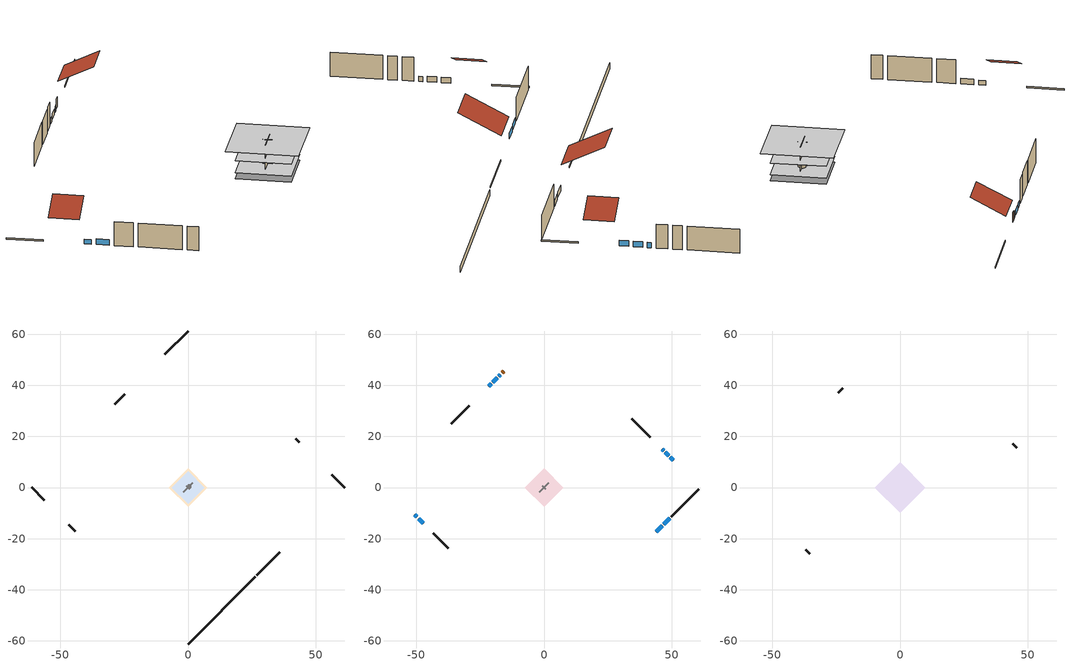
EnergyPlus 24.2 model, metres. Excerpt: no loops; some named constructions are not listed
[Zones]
crawlspace - vented
 floor foundation (Slab2 construction): -7.54,0 0,7.54 7.54,0 0,-7.54 z-0.91
 wall outside (RimJoist1 construction): 26.91,-34.32 35.98,-25.25 z0.3:0.61
 wall outside (RimJoist2 construction): -61.23,0 -56.19,-5.04 z0.3:0.61
 wall outside (RimJoist3 construction): 0,61.23 -9.07,52.16 z0.3:0.61
 wall outside (RimJoist4 construction): 61.23,0 56.19,5.04 z0.3:0.61
 wall foundation (FoundationWall1 construction): 0,-61.23 26.25,-34.98 z-0.91:0.3
furnace airloop ret air zone
 floor adiabatic (AdiabaticConst): 0,0 0,1 1,1 1,0 z0
 wall adiabatic (AdiabaticConst): 0,1 0,0 1,0 1,1 0,1 z0:1
 ceiling adiabatic (AdiabaticConst): 1,0 1,1 0,1 0,0 z1
garage
 floor foundation (Slab1 construction): -6.34,0 0,6.34 6.34,0 0,-6.34 z0
 wall outside (Wall1 construction): -46.63,-14.61 -44.04,-17.19 z0.3:5.18
 wall outside (Wall12 construction): 43.47,17.76 42.18,19.05 z0.3:5.18
 wall outside (Wall2 construction): -24.8,36.43 -28.68,32.55 z0.3:5.18
 wall to conditioned space (Wall5 construction Reversed): -1.94,-1.94 1.94,1.94 z0.3:5.18
 wall to conditioned space (Wall6 construction Reversed): 0.65,-0.65 -0.65,0.65 z0.3:5.18
conditioned space
 floor to crawlspace - vented (Floor1 construction): -7.54,0 0,7.54 7.54,0 0,-7.54 z0.3
 floor to garage (Floor2 construction): -6.34,0 0,6.34 6.34,0 0,-6.34 z0.3
 floor adiabatic (AdiabaticFloorConstruction): -7.54,0 0,7.54 7.54,0 0,-7.54 z2.74
 wall outside (AdiabaticWallConstruction 1): -15.76,45.47 -16.41,44.83 z0.3:2.34
 wall outside (AdiabaticWallConstruction): 43.85,-17.38 46.2,-15.03 / 46.86,-14.37 49.21,-12.02 z0.3:1.4; 50.67,10.57 49.43,11.8 / 48.77,12.46 47.54,13.7 z0.3:1.46; -50.67,-10.57 -49.72,-11.52 z0.3:1.22; -49.06,-12.17 -47.28,-13.95 z0.3:1.43; -17.06,44.17 -17.69,43.54 z0.3:1.49; -18.35,42.88 -20.03,41.21 z0.3:1.37; -20.68,40.55 -21.66,39.58 z0.3:1.25; 46.88,14.35 46.33,14.9 z0.3:1.34
 wall outside (Wall3 construction): 49.87,-11.36 60.58,-0.66 z0.3:5.18
 wall outside (Wall4 construction): -43.38,-17.85 -37.44,-23.8 z0.3:5.18
 wall outside (Wall7 construction): -29.34,31.9 -36.24,24.99 z0.3:5.18
 wall outside (Wall8 construction): 41.52,19.71 34.4,26.84 z0.3:5.18
 window (WindowConstruction): 43.85,-17.38 46.2,-15.03 z0.3:1.4
 window (WindowConstruction 9): 50.67,10.57 49.43,11.8 z0.3:1.46
 window (WindowConstruction 1): 46.86,-14.37 49.21,-12.02 z0.3:1.4
 window (WindowConstruction 2): -50.67,-10.57 -49.72,-11.52 z0.3:1.22
 window (WindowConstruction 3): -49.06,-12.17 -47.28,-13.95 z0.3:1.43
 window (WindowConstruction 4): -17.06,44.17 -17.69,43.54 z0.3:1.49
 window (WindowConstruction 5): -18.35,42.88 -20.03,41.21 z0.3:1.37
 window (WindowConstruction 6): -20.68,40.55 -21.66,39.58 z0.3:1.25
 window (WindowConstruction 7): 48.77,12.46 47.54,13.7 z0.3:1.46
 window (WindowConstruction 8): 46.88,14.35 46.33,14.9 z0.3:1.34
 door (Door): -15.76,45.47 -16.41,44.83 z0.3:2.34
 ceiling adiabatic (AdiabaticFloorConstruction): 0,-7.54 7.54,0 0,7.54 -7.54,0 z2.74
attic - vented
 floor to conditioned space (Floor3 construction Reversed): -9.85,0 0,9.85 9.85,0 0,-9.85 z5.18
 wall outside (Wall10 construction): 45.68,15.56 44.13,17.1 z0.3:5.18
 wall outside (Wall11 construction): -22.31,38.92 -24.14,37.09 z0.3:5.18
 wall outside (Wall9 construction): -36.78,-24.45 -35.23,-26 z0.3:5.18
 roof outside (Roof1 construction): 43.19,-18.04,5.18 37.33,-12.17,9.33 30.78,-18.73,9.33 36.64,-24.59,5.18
 roof outside (Roof2 construction): -51.32,-9.91,5.18 -47.56,-6.14,7.84 -51.77,-1.93,7.84 -55.53,-5.7,5.18
 roof outside (Roof3 construction): 51.32,9.91,5.18 47.56,6.14,7.84 51.77,1.93,7.84 55.53,5.7,5.18
 roof outside (Roof4 construction): -15.1,46.13,5.18 -10.3,41.32,8.58 -4.93,46.7,8.58 -9.73,51.5,5.18
[Material] Roughness=Rough; Thermal Absorptance=0.9
Name | Thickness {m} | Conductivity {W/m-K} | Density {kg/m3} | Specific Heat {J/kg-K} | Solar Absorptance | Visible Absorptance
ceiling loosefill ins | 0.254 | 0.0480833 | 16.02 | 1046.75 | 0.7 | 0.7
ceiling stud and cavity | 0.1397 | 0.104117 | 65.682 | 1177.47 | 0.7 | 0.7
floor covering | 0.0127 | 0.0433444 | 54.468 | 1339.84 | 0.6 | 0.6
floor rigid ins; wall rigid ins 1; wall rigid ins 2 | 0.051816 | 0.029427 | 32.04 | 1214.23 | 0.7 | 0.7
floor stud and cavity | 0.1397 | 0.236196 | 92.3553 | 1139.71 | 0.7 | 0.7
gypsum board | 0.0127 | 0.160291 | 801 | 837.4 | 0.6 | 0.6
osb sheathing 0.5 in. 1 | 0.0127 | 0.115458 | 512.64 | 1214.23 | 0.7 | 0.7
osb sheathing 0.75 in. | 0.01905 | 0.115458 | 512.64 | 1214.23 | 0.7 | 0.7
wall stud and cavity 2 | 0.1397 | 0.222524 | 139.0536 | 1170.24 | 0.7 | 0.7
[Construction]
Floor1 construction Reversed: floor covering, osb sheathing 0.75 in., floor rigid ins, floor stud and cavity
Floor3 construction: ceiling loosefill ins, ceiling stud and cavity, gypsum board
Wall5 construction: wall rigid ins 1, osb sheathing 0.5 in. 1, wall stud and cavity 2, gypsum board
Wall6 construction: wall rigid ins 2, osb sheathing 0.5 in. 1, wall stud and cavity 2, gypsum board
[EnergyManagementSystem:OutputVariable] Update Frequency=ZoneTimestep
Name | EMS Variable | Type of Data in Variable | EMS Program or Subroutine | Units
loads_clg_skylights_conduction_timeseries_outvar | loads_clg_skylights_conduction | Summed | component_loads_program | J
loads_clg_skylights_solar_annual_outvar; loads_clg_skylights_solar_timeseries_outvar | loads_clg_skylights_solar | Summed | component_loads_program | J
loads_clg_floors_annual_outvar; loads_clg_floors_timeseries_outvar | loads_clg_floors | Summed | component_loads_program | J
loads_clg_slabs_annual_outvar; loads_clg_slabs_timeseries_outvar | loads_clg_slabs | Summed | component_loads_program | J
loads_clg_internal_mass_annual_outvar; loads_clg_internal_mass_timeseries_outvar | loads_clg_internal_mass | Summed | component_loads_program | J
loads_clg_infil_annual_outvar; loads_clg_infil_timeseries_outvar | loads_clg_infil | Summed | component_loads_program | J
loads_clg_natvent_annual_outvar; loads_clg_natvent_timeseries_outvar | loads_clg_natvent | Summed | component_loads_program | J
loads_clg_mechvent_annual_outvar; loads_clg_mechvent_timeseries_outvar | loads_clg_mechvent | Summed | component_loads_program | J
loads_clg_whf_annual_outvar; loads_clg_whf_timeseries_outvar | loads_clg_whf | Summed | component_loads_program | J
loads_clg_ducts_annual_outvar; loads_clg_ducts_timeseries_outvar | loads_clg_ducts | Summed | component_loads_program | J
loads_clg_intgains_annual_outvar; loads_clg_intgains_timeseries_outvar | loads_clg_intgains | Summed | component_loads_program | J
loads_clg_lighting_annual_outvar; loads_clg_lighting_timeseries_outvar | loads_clg_lighting | Summed | component_loads_program | J
loads_htg_tot_annual_outvar; loads_htg_tot_timeseries_outvar | loads_htg_tot | Summed | total_loads_program | J
loads_clg_tot_annual_outvar; loads_clg_tot_timeseries_outvar | loads_clg_tot | Summed | total_loads_program | J
total_infil_flow_rate_timeseries_outvar | total_infil_flow_rate | Averaged | total_airflows_program | m^3/s
total_mechvent_flow_rate_timeseries_outvar | total_mechvent_flow_rate | Averaged | total_airflows_program | m^3/s
total_natvent_flow_rate_timeseries_outvar | total_natvent_flow_rate | Averaged | total_airflows_program | m^3/s
total_whf_flow_rate_timeseries_outvar | total_whf_flow_rate | Averaged | total_airflows_program | m^3/s
[Schedule:Day:Interval]
cooling season schedule day; cooling season schedule day 2; cooling season schedule default day; natural vent schedule default day: No, 24:00, 0
cooling season schedule day 1; natural vent schedule day: No, 24:00, 1
[Schedule:Week:Daily]
cooling season schedule Week Rule - Jan1-May26: cooling season schedule day, cooling season schedule day, cooling season schedule day, cooling season schedule day, cooling season schedule day, cooling season schedule day, cooling season schedule day, cooling season schedule default day, cooling season schedule default day, cooling season schedule default day, cooling season schedule default day, cooling season schedule default day
cooling season schedule Week Rule - May27-Jun2: cooling season schedule day, cooling season schedule day, cooling season schedule day, cooling season schedule day, cooling season schedule day, cooling season schedule day 1, cooling season schedule day 1, cooling season schedule default day, cooling season schedule default day, cooling season schedule default day, cooling season schedule default day, cooling season schedule default day
cooling season schedule Week Rule - Jun3-Sep29: cooling season schedule day 1, cooling season schedule day 1, cooling season schedule day 1, cooling season schedule day 1, cooling season schedule day 1, cooling season schedule day 1, cooling season schedule day 1, cooling season schedule default day, cooling season schedule default day, cooling season schedule default day, cooling season schedule default day, cooling season schedule default day
cooling season schedule Week Rule - Sep30-Oct6: cooling season schedule day 1, cooling season schedule day 2, cooling season schedule day 2, cooling season schedule day 2, cooling season schedule day 2, cooling season schedule day 2, cooling season schedule day 2, cooling season schedule default day, cooling season schedule default day, cooling season schedule default day, cooling season schedule default day, cooling season schedule default day
cooling season schedule Week Rule - Oct7-Dec31: cooling season schedule day 2, cooling season schedule day 2, cooling season schedule day 2, cooling season schedule day 2, cooling season schedule day 2, cooling season schedule day 2, cooling season schedule day 2, cooling season schedule default day, cooling season schedule default day, cooling season schedule default day, cooling season schedule default day, cooling season schedule default day
natural vent schedule Week Rule - Jan1-Jan6: natural vent schedule day, natural vent schedule day, natural vent schedule default day, natural vent schedule day, natural vent schedule default day, natural vent schedule day, natural vent schedule default day, natural vent schedule default day, natural vent schedule default day, natural vent schedule default day, natural vent schedule default day, natural vent schedule default day
natural vent schedule Week Rule - Jan7-Dec31: natural vent schedule default day, natural vent schedule day, natural vent schedule default day, natural vent schedule day, natural vent schedule default day, natural vent schedule day, natural vent schedule default day, natural vent schedule default day, natural vent schedule default day, natural vent schedule default day, natural vent schedule default day, natural vent schedule default day
[Schedule:Year]
cooling season schedule: cooling season schedule Week Rule - Jan1-May26, 1, 1, 5, 26, cooling season schedule Week Rule - May27-Jun2, 5, 27, 6, 2, cooling season schedule Week Rule - Jun3-Sep29, 6, 3, 9, 29, cooling season schedule Week Rule - Sep30-Oct6, 9, 30, 10, 6, cooling season schedule Week Rule - Oct7-Dec31, 10, 7, 12, 31
natural vent schedule: natural vent schedule Week Rule - Jan1-Jan6, 1, 1, 1, 6, natural vent schedule Week Rule - Jan7-Dec31, 1, 7, 12, 31
